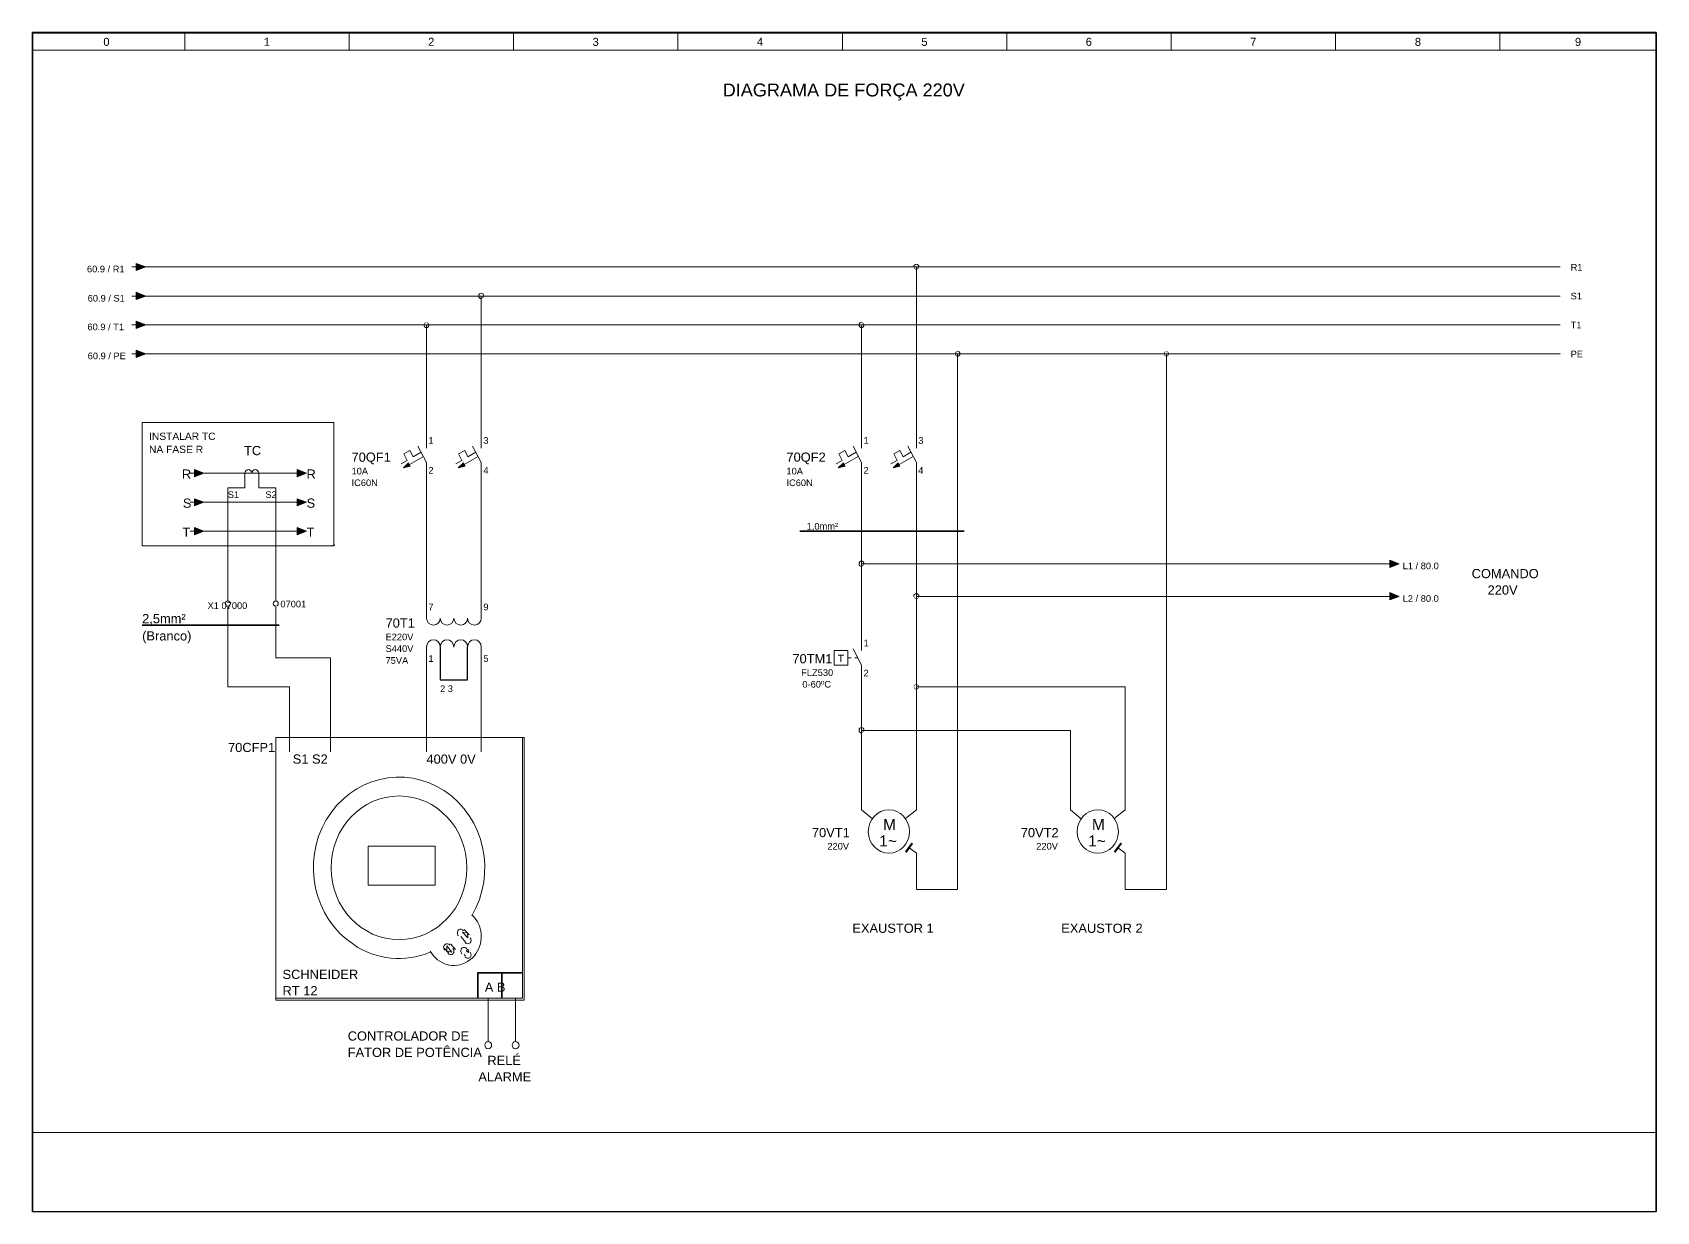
# Model space of a CAD drawing. Header units: millimetres. Extents: x 1004 to 59588, y 686 to 38112.
# Drawn here: x 16267 to 20282, y 5868 to 8784 of the extents above; entities that cross this region are included whole.
import ezdxf

# ---------------------------------------------------------------- set-up
doc = ezdxf.new("R2010")
doc.units = ezdxf.units.MM
for name, color, linetype in [('PDF8_Geometry', 7, 'Continuous'), ('PDF8_Solid Fills', 7, 'Continuous'), ('PDF8_Text', 7, 'Continuous')]:
    doc.layers.add(name, color=color, linetype=linetype)
doc.styles.add('PDF Arial', font='arial.ttf')

msp = doc.modelspace()

# ---------------------------------------------------------------- hatches: boundary and pattern name
at = {"layer": 'PDF8_Geometry', "transparency": 33554559}
h = msp.add_hatch(color=256, dxfattribs=at)
h.paths.add_polyline_path([(18451.89, 8204.04), (18458.36, 8204.04)], flags=0)
h.paths.add_polyline_path([(18445.42, 8204.04, 0.4090909), (18451.89, 8197.57)], flags=0)
h.paths.add_polyline_path([(18451.89, 8197.57, 0.4090909), (18458.36, 8204.04)], flags=0)
h = msp.add_hatch(color=256, dxfattribs=at)
h.paths.add_polyline_path([(17376, 8132.27), (17382.48, 8132.27)], flags=0)
h.paths.add_polyline_path([(17376, 8125.8, 0.4090909), (17382.48, 8132.27)], flags=0)
h = msp.add_hatch(color=256, dxfattribs=at)
h.paths.add_polyline_path([(17240.71, 8061.1), (17247.18, 8061.1)], flags=0)
h.paths.add_polyline_path([(17247.18, 8061.1, 0.4090909), (17240.71, 8067.57)], flags=0)
h.paths.add_polyline_path([(17240.71, 8067.57, 0.4090909), (17234.24, 8061.1)], flags=0)
h = msp.add_hatch(color=256, dxfattribs=at)
h.paths.add_polyline_path([(18316, 8061.1), (18322.48, 8061.1)], flags=0)
h.paths.add_polyline_path([(18322.48, 8061.1, 0.4090909), (18316, 8067.57)], flags=0)
h = msp.add_hatch(color=256, dxfattribs=at)
h.paths.add_polyline_path([(18553.65, 7989.33), (18559.53, 7989.33)], flags=0)
h.paths.add_polyline_path([(18553.65, 7995.8, 0.4090909), (18547.18, 7989.33)], flags=0)
h.paths.add_polyline_path([(18547.18, 7989.33, 0.4090909), (18553.65, 7982.86)], flags=0)
for points in [[(18550.12, 7988.16), (18553.65, 7988.16), (18554.24, 7989.33), (18553.65, 7990.51), (18550.12, 7990.51)], [(18567.18, 7988.16), (18570.12, 7988.16), (18571.3, 7989.33), (18570.12, 7990.51), (18567.18, 7990.51)], [(19066.59, 7988.16), (19070.12, 7988.16), (19071.3, 7989.33), (19070.12, 7990.51), (19066.59, 7990.51)], [(19083.65, 7988.16), (19087.18, 7988.16), (19087.77, 7989.33), (19087.18, 7990.51), (19083.65, 7990.51)], [(20040.71, 7988.16), (20043.65, 7988.16), (20044.83, 7989.33), (20043.65, 7990.51), (20040.71, 7990.51)], [(18552.48, 7974.63), (18552.48, 7971.69), (18553.65, 7970.51), (18554.24, 7971.69), (18554.24, 7974.63)], [(19068.95, 7974.63), (19068.95, 7971.69), (19070.12, 7970.51), (19071.3, 7971.69), (19071.3, 7974.63)], [(17008.36, 7818.16), (17011.89, 7818.16), (17013.65, 7819.33), (17011.89, 7820.51), (17008.36, 7820.51)], [(16536.59, 7518.74), (16536.59, 7514.63), (16537.77, 7513.45), (16538.95, 7514.63), (16538.95, 7518.74)], [(17008.36, 7513.45), (17011.89, 7513.45), (17013.65, 7514.63), (17011.89, 7516.39), (17008.36, 7516.39)], [(17010.71, 7518.74), (17010.71, 7514.63), (17011.89, 7513.45), (17013.65, 7514.63), (17013.65, 7518.74)], [(18425.42, 6758.16), (18427.18, 6756.98), (18442.48, 6778.16), (18440.71, 6779.33)], [(18941.89, 6758.16), (18943.65, 6756.98), (18958.95, 6778.16), (18957.18, 6779.33)], [(18450.71, 6668.16), (18450.71, 6664.63), (18451.89, 6663.45), (18453.06, 6664.63), (18453.06, 6668.16)], [(18450.71, 6668.16), (18450.71, 6664.63), (18451.89, 6663.45), (18453.06, 6664.63), (18453.06, 6668.16)], [(18465.42, 6663.45), (18468.95, 6663.45), (18469.53, 6664.63), (18468.95, 6665.8), (18465.42, 6665.8)], [(18550.12, 6663.45), (18553.65, 6663.45), (18554.24, 6664.63), (18553.65, 6665.8), (18550.12, 6665.8)], [(18550.12, 6663.45), (18553.65, 6663.45), (18554.24, 6664.63), (18553.65, 6665.8), (18550.12, 6665.8)], [(18552.48, 6668.16), (18552.48, 6664.63), (18553.65, 6663.45), (18554.24, 6664.63), (18554.24, 6668.16)], [(18552.48, 6668.16), (18552.48, 6664.63), (18553.65, 6663.45), (18554.24, 6664.63), (18554.24, 6668.16)], [(18967.18, 6668.16), (18967.18, 6664.63), (18968.36, 6663.45), (18969.53, 6664.63), (18969.53, 6668.16)], [(18967.18, 6668.16), (18967.18, 6664.63), (18968.36, 6663.45), (18969.53, 6664.63), (18969.53, 6668.16)], [(18981.89, 6663.45), (18985.42, 6663.45), (18986.59, 6664.63), (18985.42, 6665.8), (18981.89, 6665.8)], [(19066.59, 6663.45), (19070.12, 6663.45), (19071.3, 6664.63), (19070.12, 6665.8), (19066.59, 6665.8)], [(19066.59, 6663.45), (19070.12, 6663.45), (19071.3, 6664.63), (19070.12, 6665.8), (19066.59, 6665.8)], [(19068.95, 6668.16), (19068.95, 6664.63), (19070.12, 6663.45), (19071.3, 6664.63), (19071.3, 6668.16)], [(19068.95, 6668.16), (19068.95, 6664.63), (19070.12, 6663.45), (19071.3, 6664.63), (19071.3, 6668.16)]]:
    msp.add_hatch(color=256, dxfattribs=at).paths.add_polyline_path(points)
h = msp.add_hatch(color=256, dxfattribs=at)
h.paths.add_polyline_path([(19070.12, 7989.33), (19076.59, 7989.33)], flags=0)
h.paths.add_polyline_path([(19076.59, 7989.33, 0.4090909), (19070.12, 7995.8)], flags=0)
h.paths.add_polyline_path([(19070.12, 7995.8, 0.4090909), (19063.65, 7989.33)], flags=0)
h.paths.add_polyline_path([(19063.65, 7989.33, 0.4090909), (19070.12, 7982.86)], flags=0)
h.paths.add_polyline_path([(19070.12, 7982.86, 0.4090909), (19076.59, 7989.33)], flags=0)
h = msp.add_hatch(color=256, dxfattribs=at)
h.paths.add_polyline_path([(18316, 7469.92), (18322.48, 7469.92)], flags=0)
h.paths.add_polyline_path([(18316, 7463.45, 0.4090909), (18322.48, 7469.92)], flags=0)
h = msp.add_hatch(color=256, dxfattribs=at)
h.paths.add_polyline_path([(18451.89, 7389.33), (18458.36, 7389.33)], flags=0)
h.paths.add_polyline_path([(18445.42, 7389.33, 0.4090909), (18451.89, 7382.86)], flags=0)
h.paths.add_polyline_path([(18451.89, 7382.86, 0.4090909), (18458.36, 7389.33)], flags=0)
h = msp.add_hatch(color=256, dxfattribs=at)
h.paths.add_polyline_path([(18451.89, 7165.8), (18458.36, 7165.8)], flags=0)
h.paths.add_polyline_path([(18458.36, 7165.8, 0.4090909), (18451.89, 7172.27)], flags=0)
h.paths.add_polyline_path([(18451.89, 7172.27, 0.4090909), (18445.42, 7165.8)], flags=0)
h.paths.add_polyline_path([(18445.42, 7165.8, 0.4090909), (18451.89, 7159.33)], flags=0)
h.paths.add_polyline_path([(18451.89, 7159.33, 0.4090909), (18458.36, 7165.8)], flags=0)
h = msp.add_hatch(color=256, dxfattribs=at)
h.paths.add_polyline_path([(18316, 7058.16), (18322.48, 7058.16)], flags=0)
h.paths.add_polyline_path([(18316, 7051.69, 0.4090909), (18322.48, 7058.16)], flags=0)

# ---------------------------------------------------------------- linework, layer by layer
at = {"layer": 'PDF8_Geometry', "lineweight": 25}
for points in [[(20281.3, 8784.04), (16266.59, 8784.04), (16266.59, 5868.16), (20281.3, 5868.16)], [(16266.59, 5868.16), (16266.59, 8784.04)], [(20281.3, 8782.86), (16266.59, 8782.86)], [(20281.3, 5868.16), (20281.3, 8784.04)]]:
    msp.add_lwpolyline(points, close=True, dxfattribs=at)
at = {"layer": 'PDF8_Geometry', "lineweight": 13}
for points in [[(16643.06, 8782.86), (16643.06, 8739.92)], [(17049.53, 8782.86), (17049.53, 8739.92)], [(17456, 8782.86), (17456, 8739.92)], [(17862.48, 8782.86), (17862.48, 8739.92)], [(18268.95, 8782.86), (18268.95, 8739.92)], [(18675.42, 8782.86), (18675.42, 8739.92)], [(19081.89, 8782.86), (19081.89, 8739.92)], [(19488.36, 8782.86), (19488.36, 8739.92)], [(19894.83, 8782.86), (19894.83, 8739.92)], [(16266.59, 8739.92), (20281.3, 8739.92)]]:
    msp.add_lwpolyline(points, dxfattribs=at)
at = {"layer": 'PDF8_Geometry', "lineweight": 15}
for points in [[(16512.48, 8204.04), (16523.06, 8204.04)], [(16529.54, 8204.04), (18451.89, 8204.04), (20043.65, 8204.04)], [(18434.83, 8204.04), (18468.95, 8204.04)], [(18451.89, 8204.04), (18451.89, 8186.39), (18451.89, 7774.63)], [(16512.48, 8132.27), (16523.06, 8132.27)], [(16529.54, 8132.27), (17376, 8132.27), (17376, 7774.63)], [(17359.53, 8132.27), (17393.06, 8132.27), (20043.65, 8132.27)], [(17376, 8132.27), (17376, 8114.63)], [(16512.48, 8061.1), (16523.06, 8061.1)], [(16529.54, 8061.1), (17240.71, 8061.1), (17240.71, 7774.63)], [(17223.65, 8061.1), (17257.77, 8061.1), (18316, 8061.1), (20043.65, 8061.1)], [(17240.71, 8061.1), (17240.71, 8042.86)], [(18299.53, 8061.1), (18333.06, 8061.1)], [(18316, 8061.1), (18316, 8042.86), (18316, 7774.63)], [(16512.48, 7989.33), (16523.06, 7989.33)], [(16529.54, 7989.33), (18553.65, 7989.33), (19070.12, 7989.33), (19070.12, 6664.63), (19070.12, 6682.27)], [(18451.89, 6736.39), (18451.89, 6664.63), (18553.65, 6664.63), (18553.65, 7971.69), (18553.65, 7989.33)], [(18536.59, 7989.33), (18570.12, 7989.33)], [(19053.06, 7989.33), (19087.18, 7989.33), (20043.65, 7989.33)], [(19070.12, 7989.33), (19070.12, 7971.69)], [(16656.59, 7694.04), (16667.18, 7694.04)], [(16673.65, 7694.04), (16927.18, 7694.04)], [(16910.71, 7694.04), (16921.3, 7694.04)], [(17240.71, 7702.86), (17240.71, 7371.69)], [(17376, 7702.86), (17376, 7371.69)], [(18316, 7702.86), (18316, 7469.92), (18316, 7273.45)], [(18451.89, 7702.86), (18451.89, 7389.33), (18451.89, 7165.8), (18451.89, 6879.33)], [(16749.54, 7389.33), (16749.54, 7658.16), (16774.83, 7658.16)], [(16749.54, 7639.92), (16749.54, 7658.16), (16766.59, 7658.16)], [(16842.48, 7658.16), (16868.36, 7658.16), (16868.36, 7389.33)], [(16851.3, 7658.16), (16868.36, 7658.16), (16868.36, 7639.92)], [(16656.59, 7622.27), (16667.18, 7622.27)], [(16673.65, 7622.27), (16927.18, 7622.27)], [(16910.71, 7622.27), (16921.3, 7622.27)], [(16656.59, 7550.51), (16667.18, 7550.51)], [(16673.65, 7550.51), (16927.18, 7550.51)], [(16910.71, 7550.51), (16921.3, 7550.51)], [(18316, 7488.16), (18316, 7452.27)], [(18316, 7469.92), (18333.06, 7469.92), (19628.95, 7469.92)], [(19611.89, 7469.92), (19622.48, 7469.92)], [(18451.89, 7407.57), (18451.89, 7371.69)], [(18451.89, 7389.33), (18468.95, 7389.33), (19628.95, 7389.33)], [(19611.89, 7389.33), (19622.48, 7389.33)], [(16749.54, 7362.86), (16749.54, 7165.8), (16901.89, 7165.8), (16901.89, 7004.63)], [(16868.36, 7362.86), (16868.36, 7237.57), (17003.65, 7237.57), (17003.65, 7004.63)], [(16868.36, 7255.22), (16868.36, 7237.57), (16884.83, 7237.57)], [(16986.59, 7237.57), (17003.65, 7237.57), (17003.65, 7219.33)], [(17240.71, 7228.74), (17240.71, 7004.63)], [(17376, 7228.74), (17376, 7004.63)], [(18316, 7201.69), (18316, 7058.16), (18316, 6879.33)], [(16749.54, 7183.45), (16749.54, 7165.8), (16766.59, 7165.8)], [(16884.83, 7165.8), (16901.89, 7165.8), (16901.89, 7148.16)], [(18451.89, 7183.45), (18451.89, 7148.16)], [(18451.89, 7165.8), (18468.95, 7165.8), (18968.36, 7165.8), (18968.36, 6879.33)], [(18951.3, 7165.8), (18968.36, 7165.8), (18968.36, 7148.16)], [(18316, 7076.39), (18316, 7040.51)], [(18316, 7058.16), (18333.06, 7058.16), (18833.06, 7058.16), (18833.06, 6879.33)], [(18816, 7058.16), (18833.06, 7058.16), (18833.06, 7040.51)], [(18968.36, 6736.39), (18968.36, 6664.63), (19070.12, 6664.63), (19053.06, 6664.63)], [(18451.89, 6682.27), (18451.89, 6664.63), (18468.95, 6664.63)], [(18553.65, 6682.27), (18553.65, 6664.63), (18536.59, 6664.63)], [(18968.36, 6682.27), (18968.36, 6664.63), (18985.42, 6664.63)], [(17393.06, 6395.8), (17393.06, 6306.39)], [(17460.71, 6395.8), (17460.71, 6306.39)]]:
    msp.add_lwpolyline(points, dxfattribs=at)
for points in [[(16523.06, 8195.22), (16523.06, 8212.86), (16546.59, 8204.04)], [(16523.06, 8123.45), (16523.06, 8141.69), (16546.59, 8132.27)], [(16523.06, 8051.69), (16523.06, 8069.92), (16546.59, 8061.1)], [(16523.06, 7980.51), (16523.06, 7998.16), (16546.59, 7989.33)], [(16667.18, 7685.22), (16667.18, 7702.86), (16690.12, 7694.04)], [(16921.3, 7685.22), (16921.3, 7702.86), (16944.24, 7694.04)], [(16667.18, 7613.45), (16667.18, 7631.1), (16690.12, 7622.27)], [(16921.3, 7613.45), (16921.3, 7631.1), (16944.24, 7622.27)], [(16667.18, 7541.69), (16667.18, 7559.92), (16690.12, 7550.51)], [(16921.3, 7541.69), (16921.3, 7559.92), (16944.24, 7550.51)], [(19622.48, 7461.1), (19622.48, 7479.33), (19646, 7469.92)], [(19622.48, 7380.51), (19622.48, 7398.74), (19646, 7389.33)]]:
    msp.add_lwpolyline(points, close=True, dxfattribs=at)
at = {"layer": 'PDF8_Geometry', "lineweight": 18}
for points in [[(16537.77, 7514.63), (17011.89, 7514.63), (17011.89, 7819.33), (16537.77, 7819.33)], [(17200.12, 7711.69), (17183.65, 7707.57), (17196, 7719.92)], [(17336, 7711.69), (17318.95, 7707.57), (17331.89, 7719.92)], [(18276, 7711.69), (18258.95, 7707.57), (18271.89, 7719.92)], [(18411.3, 7711.69), (18394.24, 7707.57), (18407.18, 7719.92)], [(18248.36, 7219.33), (18282.48, 7219.33), (18282.48, 7255.22), (18248.36, 7255.22)], [(18425.42, 6758.16), (18427.18, 6756.98), (18442.48, 6778.16), (18440.71, 6779.33)], [(18941.89, 6758.16), (18943.65, 6756.98), (18958.95, 6778.16), (18957.18, 6779.33)]]:
    msp.add_lwpolyline(points, close=True, dxfattribs=at)
for points in [[(17178.36, 7717.57), (17193.06, 7725.8), (17184.83, 7741.69), (17199.53, 7750.51), (17207.77, 7734.63), (17227.77, 7745.8)], [(17219.53, 7761.1), (17240.71, 7720.51), (17240.71, 7702.86)], [(17240.71, 7774.63), (17240.71, 7756.39)], [(17313.65, 7717.57), (17328.36, 7725.8), (17320.12, 7741.69), (17335.42, 7750.51), (17343.06, 7734.63), (17363.06, 7745.8)], [(17354.83, 7761.1), (17376, 7720.51), (17376, 7702.86)], [(17376, 7774.63), (17376, 7756.39)], [(18253.65, 7717.57), (18268.36, 7725.8), (18260.12, 7741.69), (18275.42, 7750.51), (18283.06, 7734.63), (18303.06, 7745.8)], [(18295.42, 7761.1), (18316.59, 7720.51), (18316.59, 7702.86)], [(18316, 7774.63), (18316, 7756.39)], [(18388.95, 7717.57), (18404.24, 7725.8), (18396, 7741.69), (18410.71, 7750.51), (18418.95, 7734.63), (18438.36, 7745.8)], [(18430.71, 7761.1), (18451.89, 7720.51), (18451.89, 7702.86)], [(18451.89, 7774.63), (18451.89, 7756.39)], [(17198.36, 7715.8), (17233.06, 7735.8)], [(17333.65, 7715.8), (17368.36, 7735.8)], [(18273.65, 7715.8), (18308.36, 7735.8)], [(18409.53, 7715.8), (18443.65, 7735.8)], [(16791.89, 7694.04), (16791.89, 7658.16), (16774.83, 7658.16)], [(16791.89, 7694.04), (16791.89, 7694.04)], [(16808.95, 7694.04), (16808.95, 7694.04)], [(16826.01, 7694.04), (16826.01, 7658.16), (16842.48, 7658.16)], [(16749.54, 7389.33), (16749.54, 7378.16)], [(17240.71, 7371.69), (17240.71, 7335.8)], [(17376, 7371.69), (17376, 7335.8)], [(17274.83, 7335.8), (17274.83, 7335.8)], [(17308.36, 7335.8), (17308.36, 7335.8)], [(17342.48, 7335.8), (17342.48, 7335.8)], [(17376, 7335.8), (17376, 7335.8)], [(18316, 7273.45), (18316, 7255.22)], [(17240.71, 7264.04), (17240.71, 7264.04)], [(17240.71, 7264.04), (17240.71, 7228.74)], [(17274.83, 7264.04), (17274.83, 7264.04)], [(17308.36, 7264.04), (17308.36, 7264.04)], [(17342.48, 7264.04), (17342.48, 7264.04)], [(17376, 7264.04), (17376, 7228.74)], [(18282.48, 7237.57), (18290.71, 7237.57)], [(18295.42, 7259.92), (18316.59, 7219.33), (18316.59, 7201.69)], [(18299.53, 7237.57), (18306.59, 7237.57)], [(18316, 6879.33), (18316, 6861.69), (18343.06, 6839.33)], [(18451.89, 6879.33), (18451.89, 6861.69), (18424.83, 6839.92)], [(18833.06, 6879.33), (18833.06, 6861.69), (18859.53, 6839.33)], [(18968.36, 6879.33), (18968.36, 6861.69), (18941.3, 6839.92)], [(18433.06, 6768.74), (18451.89, 6754.04), (18451.89, 6736.39)], [(18949.53, 6768.74), (18968.36, 6754.04), (18968.36, 6736.39)], [(17393.06, 6315.22), (17393.06, 6288.74)], [(17460.71, 6315.22), (17460.71, 6288.74)]]:
    msp.add_lwpolyline(points, dxfattribs=at)
at = {"layer": 'PDF8_Geometry', "lineweight": 35}
for points in [[(18163.65, 7550.51), (18570.12, 7550.51)], [(16537.77, 7318.16), (16876.59, 7318.16)], [(17477.77, 6458.74), (17367.77, 6458.74), (17367.77, 6395.8)], [(17427.18, 6458.74), (17427.18, 6395.8)]]:
    msp.add_lwpolyline(points, dxfattribs=at)
at = {"layer": 'PDF8_Geometry', "lineweight": 18}
msp.add_lwpolyline([(16868.36, 7389.33), (16868.36, 7378.16, 0.9912774), (16868.36, 7365.1)], format="xyb", dxfattribs=at)
at = {"layer": 'PDF8_Geometry', "lineweight": 30}
msp.add_lwpolyline([(17274.83, 7264.04), (17274.83, 7183.45), (17342.48, 7183.45), (17342.48, 7264.04)], dxfattribs=at)
at = {"layer": 'PDF8_Geometry', "lineweight": 0}
for points in [[(16868.36, 7040.51), (16868.36, 6391.1), (17481.89, 6391.1), (17481.89, 7040.51), (16868.36, 7040.51), (16868.36, 6395.8), (17477.77, 6395.8), (17477.77, 7040.51), (16867.77, 7040.51)], [(17325.42, 6548.16), (17338.36, 6533.45)], [(17333.65, 6565.8), (17346.59, 6552.27)], [(17283.06, 6521.1), (17296, 6506.98)], [(17300.12, 6530.51), (17312.48, 6516.39)], [(17342.48, 6512.27), (17345.42, 6508.74)], [(17333.65, 6503.45), (17337.18, 6499.33)]]:
    msp.add_lwpolyline(points, dxfattribs=at)
for points in [[(17096.59, 6675.22), (17096.59, 6771.69), (17261.89, 6771.69), (17261.89, 6675.22)], [(17343.06, 6544.63), (17330.12, 6559.33), (17342.48, 6556.98)], [(17291.3, 6512.27), (17303.65, 6509.92), (17290.71, 6525.22)]]:
    msp.add_lwpolyline(points, close=True, dxfattribs=at)
at = {"layer": 'PDF8_Geometry', "lineweight": 9}
msp.add_lwpolyline([(16266.59, 6063.45), (20281.89, 6063.45)], dxfattribs=at)
at = {"layer": 'PDF8_Geometry', "color": 7, "lineweight": 9, "true_color": 0xffffff}
msp.add_lwpolyline([(16266.89, 5868.16), (16266.59, 5868.47)], dxfattribs=at)
at = {"layer": 'PDF8_Geometry', "lineweight": 25}
msp.add_lwpolyline([(16266.59, 5868.16), (20281.3, 5868.16)], dxfattribs=at)
msp.add_lwpolyline([(16266.59, 5868.16), (20281.3, 5868.16)], dxfattribs=at)
at = {"layer": 'PDF8_Geometry', "lineweight": 18}
msp.add_circle((16749.48, 7371.63), 6.53, dxfattribs=at)
at = {"layer": 'PDF8_Geometry', "lineweight": 0}
for centre, radius, start, end in [((17310.26, 6553.84), 64.19, 28.65452, 48.18159), ((17172.6, 6694.05), 200.1, 236.0017, 292.61245)]:
    msp.add_arc(centre, radius, start, end, dxfattribs=at)
at = {"layer": 'PDF8_Geometry', "lineweight": 15}
for points in [[(18451.89, 8211.1), (18448.36, 8211.1), (18445.42, 8207.57), (18445.42, 8204.04)], [(18458.36, 8204.04), (18458.36, 8207.57), (18455.42, 8211.1), (18451.89, 8211.1)], [(17376, 8139.33), (17372.48, 8139.33), (17370.12, 8136.39), (17370.12, 8132.27)], [(17370.12, 8132.27), (17370.12, 8128.74), (17372.48, 8125.8), (17376, 8125.8)], [(17382.48, 8132.27), (17382.48, 8136.39), (17379.53, 8139.33), (17376, 8139.33)], [(17234.24, 8061.1), (17234.24, 8056.98), (17237.18, 8054.04), (17240.71, 8054.04)], [(17240.71, 8054.04), (17244.24, 8054.04), (17247.18, 8056.98), (17247.18, 8061.1)], [(18316, 8067.57), (18313.06, 8067.57), (18310.12, 8064.63), (18310.12, 8061.1)], [(18310.12, 8061.1), (18310.12, 8056.98), (18313.06, 8054.04), (18316, 8054.04)], [(18316, 8054.04), (18319.53, 8054.04), (18322.48, 8056.98), (18322.48, 8061.1)], [(18559.53, 7989.33), (18559.53, 7992.86), (18557.18, 7995.8), (18553.65, 7995.8)], [(18553.65, 7982.86), (18557.18, 7982.86), (18559.53, 7985.8), (18559.53, 7989.33)], [(18316, 7476.98), (18313.06, 7476.98), (18310.12, 7474.04), (18310.12, 7469.92)], [(18310.12, 7469.92), (18310.12, 7466.39), (18313.06, 7463.45), (18316, 7463.45)], [(18322.48, 7469.92), (18322.48, 7474.04), (18319.53, 7476.98), (18316, 7476.98)], [(18451.89, 7396.39), (18448.36, 7396.39), (18445.42, 7393.45), (18445.42, 7389.33)], [(18458.36, 7389.33), (18458.36, 7393.45), (18455.42, 7396.39), (18451.89, 7396.39)], [(18316, 7065.22), (18313.06, 7065.22), (18310.12, 7062.27), (18310.12, 7058.16)], [(18310.12, 7058.16), (18310.12, 7054.63), (18313.06, 7051.69), (18316, 7051.69)], [(18322.48, 7058.16), (18322.48, 7062.27), (18319.53, 7065.22), (18316, 7065.22)]]:
    msp.add_open_spline(points, degree=3, dxfattribs=at)
at = {"layer": 'PDF8_Geometry', "lineweight": 18}
for points in [[(16800.12, 7702.86), (16796.01, 7702.86), (16791.89, 7698.74), (16791.89, 7694.04)], [(16808.95, 7694.04), (16808.95, 7698.74), (16804.83, 7702.86), (16800.12, 7702.86)], [(16817.18, 7702.86), (16812.48, 7702.86), (16808.95, 7698.74), (16808.95, 7694.04)], [(16826.01, 7694.04), (16826.01, 7698.74), (16821.89, 7702.86), (16817.18, 7702.86)], [(16874.24, 7371.69), (16874.24, 7375.22), (16871.89, 7378.16), (16868.36, 7378.16)], [(16868.36, 7365.22), (16871.89, 7365.22), (16874.24, 7368.16), (16874.24, 7371.69)], [(17240.71, 7335.8), (17240.71, 7325.8), (17248.36, 7318.16), (17257.77, 7318.16)], [(17257.77, 7318.16), (17267.18, 7318.16), (17274.83, 7325.8), (17274.83, 7335.8)], [(17274.83, 7335.8), (17274.83, 7325.8), (17282.48, 7318.16), (17291.3, 7318.16)], [(17291.3, 7318.16), (17300.71, 7318.16), (17308.36, 7325.8), (17308.36, 7335.8)], [(17308.36, 7335.8), (17308.36, 7325.8), (17316, 7318.16), (17325.42, 7318.16)], [(17325.42, 7318.16), (17334.83, 7318.16), (17342.48, 7325.8), (17342.48, 7335.8)], [(17342.48, 7335.8), (17342.48, 7325.8), (17350.12, 7318.16), (17359.53, 7318.16)], [(17359.53, 7318.16), (17368.95, 7318.16), (17376, 7325.8), (17376, 7335.8)], [(17257.77, 7282.27), (17248.36, 7282.27), (17240.71, 7274.04), (17240.71, 7264.04)], [(17274.83, 7264.04), (17274.83, 7274.04), (17267.18, 7282.27), (17257.77, 7282.27)], [(17291.3, 7282.27), (17282.48, 7282.27), (17274.83, 7274.04), (17274.83, 7264.04)], [(17308.36, 7264.04), (17308.36, 7274.04), (17300.71, 7282.27), (17291.3, 7282.27)], [(17325.42, 7282.27), (17316, 7282.27), (17308.36, 7274.04), (17308.36, 7264.04)], [(17342.48, 7264.04), (17342.48, 7274.04), (17334.83, 7282.27), (17325.42, 7282.27)], [(17359.53, 7282.27), (17350.12, 7282.27), (17342.48, 7274.04), (17342.48, 7264.04)], [(17376, 7264.04), (17376, 7274.04), (17368.95, 7282.27), (17359.53, 7282.27)], [(18384.24, 6861.69), (18356, 6861.69), (18333.06, 6837.57), (18333.06, 6807.57)], [(18434.83, 6807.57), (18434.83, 6837.57), (18411.89, 6861.69), (18384.24, 6861.69)], [(18900.71, 6861.69), (18872.48, 6861.69), (18849.53, 6837.57), (18849.53, 6807.57)], [(18951.3, 6807.57), (18951.3, 6837.57), (18928.95, 6861.69), (18900.71, 6861.69)], [(18333.06, 6807.57), (18333.06, 6778.16), (18356, 6754.04), (18384.24, 6754.04)], [(18384.24, 6754.04), (18411.89, 6754.04), (18434.83, 6778.16), (18434.83, 6807.57)], [(18849.53, 6807.57), (18849.53, 6778.16), (18872.48, 6754.04), (18900.71, 6754.04)], [(18900.71, 6754.04), (18928.95, 6754.04), (18951.3, 6778.16), (18951.3, 6807.57)], [(17393.06, 6288.74), (17388.36, 6288.74), (17384.83, 6284.63), (17384.83, 6279.92)], [(17384.83, 6279.92), (17384.83, 6274.63), (17388.36, 6270.51), (17393.06, 6270.51)], [(17401.89, 6279.92), (17401.89, 6284.63), (17397.77, 6288.74), (17393.06, 6288.74)], [(17393.06, 6270.51), (17397.77, 6270.51), (17401.89, 6274.63), (17401.89, 6279.92)], [(17460.71, 6288.74), (17456, 6288.74), (17452.48, 6284.63), (17452.48, 6279.92)], [(17452.48, 6279.92), (17452.48, 6274.63), (17456, 6270.51), (17460.71, 6270.51)], [(17469.53, 6279.92), (17469.53, 6284.63), (17465.42, 6288.74), (17460.71, 6288.74)], [(17460.71, 6270.51), (17465.42, 6270.51), (17469.53, 6274.63), (17469.53, 6279.92)]]:
    msp.add_open_spline(points, degree=3, dxfattribs=at)
at = {"layer": 'PDF8_Geometry', "lineweight": 0}
for points in [[(17285.42, 6908.16), (17186.59, 6974.04), (17055.42, 6942.27), (16993.06, 6836.98)], [(17352.48, 6599.33), (17414.83, 6704.04), (17384.83, 6842.27), (17285.42, 6908.16)], [(17173.06, 6895.8), (17080.12, 6895.8), (17004.83, 6816.39), (17004.83, 6718.16)], [(17340.71, 6718.16), (17340.71, 6816.39), (17266, 6895.8), (17173.06, 6895.8)], [(16993.06, 6836.98), (16931.3, 6732.27), (16961.3, 6594.04), (17060.71, 6528.16)], [(17004.83, 6718.16), (17004.83, 6619.92), (17080.12, 6540.51), (17173.06, 6540.51)], [(17173.06, 6540.51), (17266, 6540.51), (17340.71, 6619.92), (17340.71, 6718.16)], [(17320.12, 6564.63), (17316.59, 6561.69), (17316, 6555.8), (17318.36, 6551.69)], [(17318.36, 6551.69), (17318.95, 6551.1), (17318.95, 6551.1), (17319.53, 6550.51)], [(17332.48, 6562.27), (17329.53, 6566.39), (17324.24, 6567.57), (17320.12, 6564.63)], [(17342.48, 6486.39), (17374.83, 6506.39), (17386, 6550.51), (17366.59, 6584.63)], [(17348.36, 6532.27), (17351.89, 6535.8), (17351.89, 6541.69), (17348.95, 6545.22)], [(17348.95, 6545.22), (17348.95, 6545.22), (17348.95, 6545.22), (17348.36, 6545.22)], [(17250.12, 6512.27), (17268.95, 6478.16), (17310.71, 6466.39), (17342.48, 6486.39)], [(17286.59, 6528.74), (17282.48, 6525.8), (17281.89, 6519.92), (17284.83, 6515.8)], [(17284.83, 6515.8), (17284.83, 6515.8), (17285.42, 6515.22), (17285.42, 6514.63)], [(17298.36, 6526.98), (17295.42, 6530.51), (17290.12, 6531.69), (17286.59, 6528.74)], [(17293.65, 6506.39), (17296.59, 6502.86), (17302.48, 6502.27), (17306, 6505.8)], [(17306.59, 6518.16), (17306.59, 6518.74), (17306.59, 6518.74), (17306, 6518.74)], [(17306, 6505.8), (17309.53, 6508.74), (17309.53, 6514.63), (17306.59, 6518.16)], [(17328.95, 6519.92), (17324.83, 6516.39), (17324.24, 6511.1), (17327.18, 6506.98)], [(17327.18, 6506.98), (17327.18, 6506.39), (17327.77, 6506.39), (17327.77, 6505.8)], [(17340.71, 6517.57), (17337.77, 6521.69), (17332.48, 6522.86), (17328.95, 6519.92)], [(17336, 6533.45), (17338.95, 6529.33), (17344.83, 6529.33), (17348.36, 6532.27)], [(17342.48, 6515.8), (17340.71, 6515.8), (17339.53, 6514.04), (17339.53, 6512.27)], [(17339.53, 6512.27), (17339.53, 6510.51), (17340.71, 6509.33), (17342.48, 6509.33)], [(17345.42, 6512.27), (17345.42, 6514.04), (17344.24, 6515.8), (17342.48, 6515.8)], [(17342.48, 6509.33), (17344.24, 6509.33), (17345.42, 6510.51), (17345.42, 6512.27)], [(17348.36, 6496.39), (17351.89, 6499.92), (17351.89, 6505.8), (17348.95, 6509.33)], [(17348.95, 6509.33), (17348.95, 6509.33), (17348.95, 6509.33), (17348.36, 6509.33)], [(17336, 6497.57), (17338.95, 6493.45), (17344.83, 6493.45), (17348.36, 6496.39)]]:
    msp.add_open_spline(points, degree=3, dxfattribs=at)
at = {"layer": 'PDF8_Solid Fills', "lineweight": 15, "transparency": 33554559}
for points in [[(16523.06, 8212.86), (16546.59, 8204.04), (16523.06, 8195.22)], [(16523.06, 8141.69), (16546.59, 8132.27), (16523.06, 8123.45)], [(16523.06, 8069.92), (16546.59, 8061.1), (16523.06, 8051.69)], [(16523.06, 7998.16), (16546.59, 7989.33), (16523.06, 7980.51)], [(16667.18, 7702.86), (16690.12, 7694.04), (16667.18, 7685.22)], [(16921.3, 7702.86), (16944.24, 7694.04), (16921.3, 7685.22)], [(16667.18, 7631.1), (16690.12, 7622.27), (16667.18, 7613.45)], [(16921.3, 7631.1), (16944.24, 7622.27), (16921.3, 7613.45)], [(16667.18, 7559.92), (16690.12, 7550.51), (16667.18, 7541.69)], [(16921.3, 7559.92), (16944.24, 7550.51), (16921.3, 7541.69)], [(19622.48, 7479.33), (19646, 7469.92), (19622.48, 7461.1)], [(19622.48, 7398.74), (19646, 7389.33), (19622.48, 7380.51)]]:
    msp.add_solid(points, dxfattribs=at)
at = {"layer": 'PDF8_Solid Fills', "lineweight": 18, "transparency": 33554559}
for points in [[(17183.65, 7707.57), (17196, 7719.92), (17200.12, 7711.69)], [(17318.95, 7707.57), (17331.89, 7719.92), (17336, 7711.69)], [(18258.95, 7707.57), (18271.89, 7719.92), (18276, 7711.69)], [(18394.24, 7707.57), (18407.18, 7719.92), (18411.3, 7711.69)]]:
    msp.add_solid(points, dxfattribs=at)

# ---------------------------------------------------------------- texts
at = {"layer": 'PDF8_Text', "attachment_point": 7, "style": 'PDF Arial'}
for s, insert, char_height in [('0', (16441.89, 8750.68), 19.79), ('1', (16838.36, 8751.1), 19.79), ('2', (17244.83, 8751.1), 19.79), ('3', (17651.31, 8750.68), 19.79), ('4', (18057.78, 8751.1), 19.79), ('5', (18464.25, 8750.68), 19.79), ('6', (18870.72, 8750.68), 19.79), ('7', (19277.19, 8751.1), 19.79), ('8', (19684.26, 8750.64), 19.79), ('9', (20080.14, 8750.71), 19.79), ('DIAGRAMA DE FORÇA 220V', (17973.07, 8615.98), 32.0014), ('60.9 / R1', (16401.29, 8190.51), 16.422), ('R1', (20069.54, 8195.22), 16.422), ('60.9 / S1', (16403.06, 8118.33), 16.422), ('S1', (20069.54, 8123.74), 16.422), ('60.9 / T1', (16402.47, 8047.47), 16.422), ('T1', (20069.54, 8052.27), 16.422), ('60.9 / PE', (16403.06, 7975.8), 16.422), ('PE', (20069.54, 7980.51), 16.422), ('INSTALAR TC', (16554.83, 7776.06), 18.106), ('NA FASE R', (16554.83, 7743.71), 18.106), ('TC', (16789.54, 7738.33), 22.738), ('1', (17245.42, 7766.98), 16.42), ('3', (17381.3, 7766.63), 16.42), ('1', (18321.3, 7766.98), 16.42), ('3', (18456.59, 7766.63), 16.42), ('70QF1', (17055.42, 7716.19), 22.738), ('2', (17245.42, 7692.86), 16.42), ('70QF2', (18130.71, 7716.19), 22.738), ('2', (18321.3, 7692.86), 16.42), ('R', (16636.01, 7680.51), 22.74), ('R', (16944.24, 7680.51), 22.74), ('10A', (17055.42, 7690.75), 16.422), ('IC60N', (17055.42, 7661.93), 16.422), ('4', (17381.3, 7692.86), 16.42), ('10A', (18130.71, 7690.75), 16.422), ('IC60N', (18130.71, 7661.93), 16.422), ('4', (18456.59, 7692.86), 16.42), ('S', (16638.36, 7608.33), 22.74), ('S1', (16749.53, 7632.56), 16.422), ('S2', (16842.48, 7632.56), 16.422), ('S', (16944.24, 7608.33), 22.74), ('T', (16637.18, 7536.98), 22.74), ('T', (16944.24, 7536.98), 22.74), ('1,0mm²', (18180.71, 7551.66), 16.422), ('L1 / 80.0', (19654.24, 7456.39), 16.422), ('COMANDO', (19824.83, 7434.15), 22.738), ('L2 / 80.0', (19654.24, 7375.8), 16.422), ('220V', (19864.24, 7393.56), 22.738), ('X1 07000', (16699.53, 7358.16), 16.422), ('07001', (16879.54, 7361.93), 16.422), ('7', (17245.42, 7355.22), 16.42), ('9', (17381.3, 7354.89), 16.42), ('2,5mm²', (16537.77, 7318.89), 22.738), ('70T1', (17139.54, 7311.79), 22.738), ('(Branco)', (16537.77, 7273.53), 22.738), ('S440V', (17139.54, 7251.93), 16.422), ('E220V', (17139.54, 7280.75), 16.422), ('1', (18321.3, 7265.8), 16.42), ('75VA', (17139.54, 7222.52), 16.422), ('1', (17245.42, 7227.57), 16.42), ('5', (17381.3, 7227.22), 16.42), ('70TM1', (18145.42, 7223.56), 22.738), ('T', (18257.77, 7226.98), 18.11), ('FLZ530', (18167.18, 7192.52), 16.422), ('2', (18321.3, 7191.69), 16.42), ('2 3', (17274.24, 7152.52), 16.422), ('0-60ºC', (18170.12, 7163.69), 16.422), ('70CFP1', (16750.12, 7004.15), 22.738), ('S1 S2', (16910.12, 6975.39), 22.738), ('400V 0V', (17240.71, 6975.32), 22.738), ('M', (18369.54, 6811.69), 27.37), ('M', (18886.01, 6811.69), 27.37), ('70VT1', (18193.65, 6793.56), 22.738), ('1~', (18360.12, 6771.1), 27.37), ('70VT2', (18710.12, 6793.56), 22.738), ('1~', (18876.59, 6771.1), 27.37), ('220V', (18231.89, 6763.1), 16.422), ('220V', (18748.36, 6763.1), 16.422), ('EXAUSTOR 1', (18293.65, 6557.09), 22.738), ('EXAUSTOR 2', (18810.12, 6557.09), 22.738), ('SCHNEIDER', (16884.83, 6443.03), 22.738), ('RT 12', (16884.83, 6402.86), 22.738), ('A B', (17384.83, 6411.69), 22.738), ('CONTROLADOR DE', (17046.01, 6290.62), 22.7378), ('FATOR DE POTÊNCIA', (17046.01, 6250.03), 22.7378), ('RELÉ', (17391.3, 6230.51), 22.738), ('ALARME', (17368.95, 6189.92), 22.738)]:
    msp.add_mtext(s, dxfattribs=dict(at, insert=insert, char_height=char_height))

doc.saveas('drawing.dxf')
